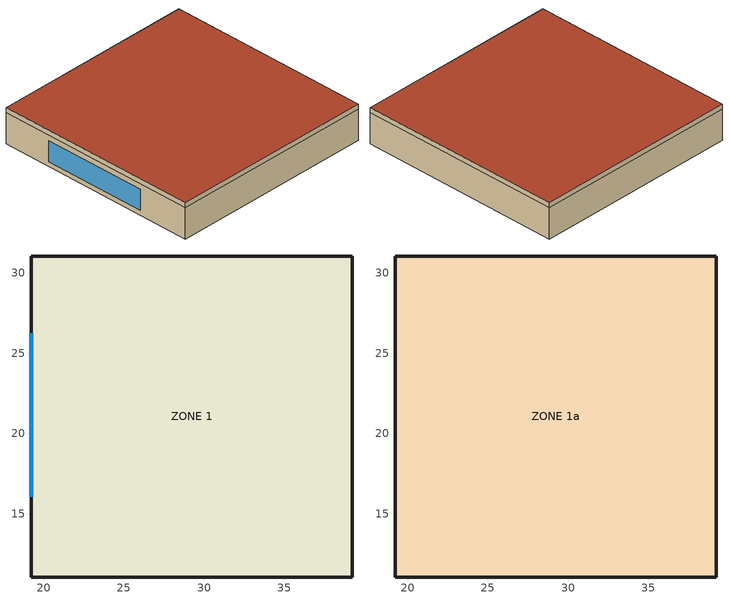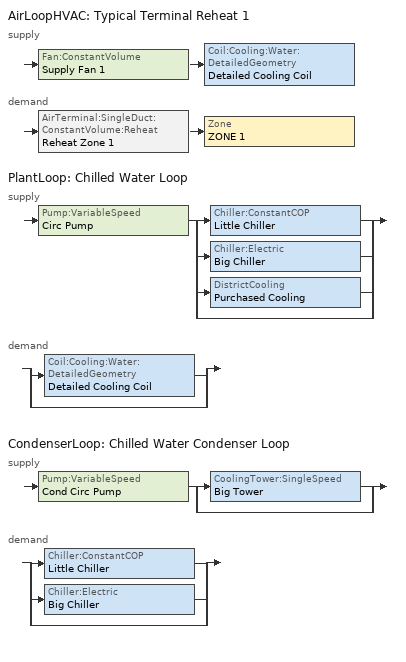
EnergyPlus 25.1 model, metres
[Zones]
ZONE 1
 floor ground (SLAB FLOOR): 39.23,11.06 19.23,11.06 19.23,31.06 39.23,31.06 z0
 wall outside (EXTERIOR): 19.23,11.06 39.23,11.06 39.23,31.06 19.23,31.06 19.23,11.06 z0:3
 window (DOUBLE PANE TINTED WINDOW): 19.23,26.26 19.23,16.06 z0.5:2.5
ZONE 1a
 floor to ZONE 1 (PLENUM FLOOR): 39.23,11.06 19.23,11.06 19.23,31.06 39.23,31.06 z3
 wall outside (EXTERIOR): 19.23,11.06 39.23,11.06 39.23,31.06 19.23,31.06 19.23,11.06 z3:3.5
 roof outside (ROOF31): 19.23,31.06 19.23,11.06 39.23,11.06 39.23,31.06 z3.5
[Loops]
AirLoopHVAC 'Typical Terminal Reheat 1'
 supply: Fan:ConstantVolume 'Supply Fan 1' > Coil:Cooling:Water:DetailedGeometry 'Detailed Cooling Coil'
 demand: AirTerminal:SingleDuct:ConstantVolume:Reheat 'Reheat Zone 1' > Zone 'ZONE 1'
PlantLoop 'Chilled Water Loop'
 supply: Pump:VariableSpeed 'Circ Pump' > split
  | Chiller:ConstantCOP 'Little Chiller'
  | Chiller:Electric 'Big Chiller'
  | DistrictCooling 'Purchased Cooling'
  | bypass
 demand: split
  | Coil:Cooling:Water:DetailedGeometry 'Detailed Cooling Coil'
  | bypass
CondenserLoop 'Chilled Water Condenser Loop'
 supply: Pump:VariableSpeed 'Cond Circ Pump' > split
  | CoolingTower:SingleSpeed 'Big Tower'
  | bypass
 demand: split
  | Chiller:ConstantCOP 'Little Chiller'
  | Chiller:Electric 'Big Chiller'
  | bypass
[Building]
BUILDING #1: North Axis {deg}=0; Terrain=Suburbs; Loads Convergence Tolerance Value {W}=0.04; Temperature Convergence Tolerance Value {deltaC}=0.4; Solar Distribution=MinimalShadowing; Maximum Number of Warmup Days=25; Minimum Number of Warmup Days=6
[Site:Location]
CHICAGO_IL_USA_WMO_725300: Latitude {deg}=42; Longitude {deg}=-87.88; Time Zone {hr}=-6; Elevation {m}=190
[SizingPeriod:DesignDay] Day of Month=21; Humidity Condition Type=Wetbulb; Barometric Pressure {Pa}=99063; Rain Indicator=No; Snow Indicator=No; Daylight Saving Time Indicator=No; Solar Model Indicator=ASHRAEClearSky
Name | Month | Day Type | Maximum Dry-Bulb Temperature {C} | Daily Dry-Bulb Temperature Range {deltaC} | Wetbulb or DewPoint at Maximum Dry-Bulb {C} | Wind Speed {m/s} | Wind Direction {deg} | Sky Clearness
CHICAGO Ann Htg 99% Condns DB | 1 | WinterDesignDay | -17.3 | 0 | -17.3 | 4.9 | 270 | 0
CHICAGO Ann Clg 1% Condns DB=>MWB | 7 | SummerDesignDay | 31.5 | 10.7 | 23 | 5.3 | 230 | 1
[Site:GroundTemperature:BuildingSurface]
20.03, 20.03, 20.13, 20.3, 20.43, 20.52, 20.62, 20.77, 20.78, 20.55, 20.44, 20.2
[Material] Thermal Absorptance=0.9
Name | Roughness | Thickness {m} | Conductivity {W/m-K} | Density {kg/m3} | Specific Heat {J/kg-K} | Solar Absorptance | Visible Absorptance
A2 - 4 IN DENSE FACE BRICK | Rough | 0.101498 | 1.245296 | 2082.4 | 920.48 | 0.93 | 0.93
B3 - 2 IN INSULATION | VeryRough | 0.0509016 | 0.0432394 | 32.03693 | 836.8 | 0.5 | 0.5
C2 - 4 IN LW CONCRETE BLOCK | MediumRough | 0.101498 | 0.380507 | 608.7016 | 836.8 | 0.65 | 0.65
E1 - 3 / 4 IN PLASTER OR GYP BOARD | Smooth | 0.01905 | 0.726422 | 1601.846 | 836.8 | 0.92 | 0.92
CONCRETE - SAND AND GRAVEL 4 IN | MediumRough | 0.101498 | 1.729577 | 2242.585 | 836.8 | 0.6 | 0.6
E5 - ACOUSTIC TILE | MediumSmooth | 0.01905 | 0.0605352 | 480.5539 | 836.8 | 0.32 | 0.32
E2 - 1 / 2 IN SLAG OR STONE | Rough | 0.0127102 | 1.435549 | 881.0155 | 1673.6 | 0.55 | 0.55
E3 - 3 / 8 IN FELT AND MEMBRANE | Rough | 0.00954024 | 0.190253 | 1121.292 | 1673.6 | 0.75 | 0.75
B6 - 2 IN DENSE INSULATION | VeryRough | 0.0509016 | 0.0432394 | 91.30524 | 836.8 | 0.5 | 0.5
C12 - 2 IN HW CONCRETE | MediumRough | 0.0509016 | 1.729577 | 2242.585 | 836.8 | 0.65 | 0.65
[WindowMaterial:Glazing] Optical Data Type=SpectralAverage; Thickness {m}=0.009; Infrared Transmittance at Normal Incidence=0; Front Side Infrared Hemispherical Emissivity=0.84; Back Side Infrared Hemispherical Emissivity=0.84; Conductivity {W/m-K}=0.9
Name | Solar Transmittance at Normal Incidence | Front Side Solar Reflectance at Normal Incidence | Back Side Solar Reflectance at Normal Incidence | Visible Transmittance at Normal Incidence | Front Side Visible Reflectance at Normal Incidence | Back Side Visible Reflectance at Normal Incidence
GLASS - GREY PLATE 3 / 8 IN | 0.258 | 0.047 | 0.051 | 0.276 | 0.05 | 0.055
GLASS - CLEAR PLATE 3 / 8 IN | 0.724 | 0.065 | 0.065 | 0.858 | 0.074 | 0.074
[WindowMaterial:Gas]
WinAirB1 - AIRSPACE RESISTANCE: Gas Type=AIR; Thickness {m}=0.013
[Construction]
EXTERIOR: A2 - 4 IN DENSE FACE BRICK, B3 - 2 IN INSULATION, C2 - 4 IN LW CONCRETE BLOCK, E1 - 3 / 4 IN PLASTER OR GYP BOARD
DOUBLE PANE TINTED WINDOW: GLASS - GREY PLATE 3 / 8 IN, WinAirB1 - AIRSPACE RESISTANCE, GLASS - CLEAR PLATE 3 / 8 IN
SLAB FLOOR: CONCRETE - SAND AND GRAVEL 4 IN
PLENUM FLOOR: E5 - ACOUSTIC TILE
ROOF31: E2 - 1 / 2 IN SLAG OR STONE, E3 - 3 / 8 IN FELT AND MEMBRANE, B6 - 2 IN DENSE INSULATION, C12 - 2 IN HW CONCRETE
[Zone] Type=1; Multiplier=1; Ceiling Height {m}=autocalculate; Volume {m3}=autocalculate
ZONE 1; ZONE 1a
[People]
ZONE 1 People 1: Zone or ZoneList or Space or SpaceList=ZONE 1; Number of People Schedule=BLDG Sch   1; Number of People Calculation Method=people; Number of People=144; Fraction Radiant=0.6; Activity Level Schedule=Activity Lvl   1
[Lights]
ZONE 1 Lights 1: Zone or ZoneList or Space or SpaceList=ZONE 1; Schedule=BLDG Sch   2; Design Level Calculation Method=LightingLevel; Lighting Level {W}=4310; Return Air Fraction=0.3; Fraction Radiant=0.4; Fraction Visible=0.2; Fraction Replaceable=0
[ElectricEquipment]
ZONE 1 ElecEq 1: Zone or ZoneList or Space or SpaceList=ZONE 1; Schedule=BLDG Sch   2; Design Level Calculation Method=EquipmentLevel; Design Level {W}=4310; Fraction Latent=0; Fraction Radiant=0.3; Fraction Lost=0
[AirLoopHVAC]
Typical Terminal Reheat 1: Design Supply Air Flow Rate {m3/s}=1.5
[AvailabilityManager:Scheduled]
Reheat System 1 Avail: Schedule=FanAndCoilAvailSched
[PlantLoop]
Chilled Water Loop: Fluid Type=Water; Plant Equipment Operation Scheme=CW Loop Operation; Maximum Loop Temperature {C}=98; Minimum Loop Temperature {C}=1; Maximum Loop Flow Rate {m3/s}=0.0011; Minimum Loop Flow Rate {m3/s}=0; Plant Loop Volume {m3}=autocalculate; Load Distribution Scheme=Optimal
[SetpointManager:Scheduled] Control Variable=Temperature
Name | Schedule | Setpoint Node or NodeList
Chilled Water Loop Setpoint Manager | CW Loop Temp Schedule | Chilled Water Loop Setpoint Node List
Big Chiller Setpoint Manager | CW Loop Temp Schedule | Big Chiller Outlet Node
Little Chiller Setpoint Manager | CW Loop Temp Schedule | Little Chiller Outlet Node
Supply Air Temp Manager | Seasonal Reset Supply Air Temp Sch | Supply Air Temp Nodes
[PlantEquipmentOperationSchemes]
CW Loop Operation: Control Scheme 1=Peak Operation; Control Scheme 1 Schedule=On Peak; Control Scheme 2=Off Peak Operation; Control Scheme 2 Schedule=Off Peak
[PlantEquipmentOperation:CoolingLoad] Load Range 1 Lower Limit {W}=0
Name | Load Range 1 Upper Limit {W} | Range 1 Equipment List | Load Range 2 Lower Limit {W} | Load Range 2 Upper Limit {W} | Range 2 Equipment List | Load Range 3 Lower Limit {W} | Load Range 3 Upper Limit {W} | Range 3 Equipment List
Peak Operation | 70000 | Chiller Plant | 70000 | 245000 | Chiller Plant and Purchased | 245000 | 500000 | Purchased Only
Off Peak Operation | 500000 | Chiller Plant and Purchased
Year Round Tower Operation | 90000000 | All Towers
[PlantEquipmentList]
Chiller Plant: Little Chiller
Chiller Plant and Purchased: Big Chiller, Purchased Cooling
Purchased Only: Purchased Cooling
All Chillers: Big Chiller, Little Chiller
[DistrictCooling]
Purchased Cooling: Nominal Capacity {W}=680000
[Chiller:Electric]
Big Chiller: Condenser Type=WaterCooled; Nominal Capacity {W}=45000; Nominal COP {W/W}=2.75; Minimum Part Load Ratio=0.15; Maximum Part Load Ratio=1; Optimum Part Load Ratio=0.65; Design Condenser Inlet Temperature {C}=29.44; Temperature Rise Coefficient=2.682759; Design Chilled Water Outlet Temperature {C}=6.667; Design Chilled Water Flow Rate {m3/s}=0.0011; Design Condenser Fluid Flow Rate {m3/s}=0.0005; Coefficient 1 of Capacity Ratio Curve=0.944836; Coefficient 2 of Capacity Ratio Curve=-0.0570088; Coefficient 3 of Capacity Ratio Curve=-0.00185486; Coefficient 1 of Power Ratio Curve=1.907846; Coefficient 2 of Power Ratio Curve=-1.20499; Coefficient 3 of Power Ratio Curve=0.263462; Coefficient 1 of Full Load Ratio Curve=0.03303; Coefficient 2 of Full Load Ratio Curve=0.6852; Coefficient 3 of Full Load Ratio Curve=0.2818; Chilled Water Outlet Temperature Lower Limit {C}=5; Chiller Flow Mode=LeavingSetpointModulated
[Chiller:ConstantCOP]
Little Chiller: Nominal Capacity {W}=25000; Nominal COP {W/W}=2.5; Design Chilled Water Flow Rate {m3/s}=0.0011; Design Condenser Water Flow Rate {m3/s}=0.0011; Condenser Type=WaterCooled; Chiller Flow Mode=LeavingSetpointModulated
[Pump:VariableSpeed] Design Maximum Flow Rate {m3/s}=0.0011; Design Pump Head {Pa}=300000; Design Power Consumption {W}=500; Motor Efficiency=0.87; Fraction of Motor Inefficiencies to Fluid Stream=0; Coefficient 1 of the Part Load Performance Curve=0; Coefficient 2 of the Part Load Performance Curve=1; Coefficient 3 of the Part Load Performance Curve=0; Coefficient 4 of the Part Load Performance Curve=0; Design Minimum Flow Rate {m3/s}=0; Pump Control Type=INTERMITTENT
Circ Pump; Cond Circ Pump
[CondenserLoop]
Chilled Water Condenser Loop: Fluid Type=Water; Condenser Equipment Operation Scheme=Tower Loop Operation; Maximum Loop Temperature {C}=80; Minimum Loop Temperature {C}=10; Maximum Loop Flow Rate {m3/s}=0.0011; Minimum Loop Flow Rate {m3/s}=0; Condenser Loop Volume {m3}=autocalculate; Load Distribution Scheme=SequentialLoad
[SetpointManager:FollowOutdoorAirTemperature]
MyCondenserControl: Control Variable=Temperature; Reference Temperature Type=OutdoorAirWetBulb; Offset Temperature Difference {deltaC}=0; Maximum Setpoint Temperature {C}=80; Minimum Setpoint Temperature {C}=10; Setpoint Node or NodeList=Condenser Supply Outlet Node
[CondenserEquipmentOperationSchemes]
Tower Loop Operation: Control Scheme 1=Year Round Tower Operation; Control Scheme 1 Schedule=ON
[CondenserEquipmentList]
All Towers: Big Tower
[CoolingTower:SingleSpeed]
Big Tower: Design Water Flow Rate {m3/s}=0.0011; Design Air Flow Rate {m3/s}=16; Design Fan Power {W}=1000; Design U-Factor Times Area Value {W/K}=1750; Free Convection Regime Air Flow Rate {m3/s}=0; Free Convection Regime U-Factor Times Area Value {W/K}=0; Performance Input Method=UFactorTimesAreaAndDesignWaterFlowRate
[ZoneControl:Thermostat]
Zone 1 Thermostat: Zone or ZoneList=ZONE 1; Control Type Schedule=Zone Control Type Sched; Control 1=Heating Setpoint with SB; Control 2=Cooling Setpoint with SB
[ThermostatSetpoint:SingleHeating]
Heating Setpoint with SB: Setpoint Temperature Schedule=Heating Setpoints
[ThermostatSetpoint:SingleCooling]
Cooling Setpoint with SB: Setpoint Temperature Schedule=Cooling Setpoints
[AirLoopHVAC:ReturnPlenum]
Zone 1a Plenum: Zone=ZONE 1a
[Zone equipment]
ZONE 1: Reheat Zone 1
[Fan:ConstantVolume]
Supply Fan 1: Availability Schedule=FanAndCoilAvailSched; Fan Total Efficiency=0.7; Pressure Rise {Pa}=600; Maximum Flow Rate {m3/s}=1.5; Motor Efficiency=0.9; Motor In Airstream Fraction=1
[Coil:Cooling:Water:DetailedGeometry]
Detailed Cooling Coil: Availability Schedule=CoolingCoilAvailSched; Maximum Water Flow Rate {m3/s}=0.0011; Tube Outside Surface Area {m2}=6.23816; Total Tube Inside Area {m2}=6.20007; Fin Surface Area {m2}=101.716; Minimum Airflow Area {m2}=0.810606; Coil Depth {m}=0.165098; Fin Diameter {m}=0.435072; Fin Thickness {m}=0.00149998; Tube Inside Diameter {m}=0.01445; Tube Outside Diameter {m}=0.0158798; Tube Thermal Conductivity {W/m-K}=385.765; Fin Thermal Conductivity {W/m-K}=203.883; Fin Spacing {m}=0.00181429; Tube Depth Spacing {m}=0.0258998; Number of Tube Rows=6; Number of Tubes per Row=16
[AirTerminal:SingleDuct:ConstantVolume:Reheat]
Reheat Zone 1: Availability Schedule=FanAndCoilAvailSched; Maximum Air Flow Rate {m3/s}=1.5; Reheat Coil=Reheat Coil Zone 1; Maximum Hot Water or Steam Flow Rate {m3/s}=0; Minimum Hot Water or Steam Flow Rate {m3/s}=0; Convergence Tolerance=0.001
[Coil:Heating:Fuel]
Reheat Coil Zone 1: Availability Schedule=FanAndCoilAvailSched; Fuel Type=NaturalGas; Burner Efficiency=0.8; Nominal Capacity {W}=15000
[Controller:WaterCoil]
Main Cooling Coil Controller: Control Variable=Temperature; Action=Reverse; Actuator Variable=FLOW; Controller Convergence Tolerance {deltaC}=0.1; Maximum Actuated Flow {m3/s}=0.0011; Minimum Actuated Flow {m3/s}=0
[Schedule:Compact]
BLDG Sch   1: Through: 12/31, For: Monday Tuesday Wednesday Thursday Friday, Until: 7:00, 0, Until: 8:00, 0.1, Until: 9:00, 0.5, Until: 13:00, 1, Until: 14:00, 0.5, Until: 17:00, 1, Until: 18:00, 0.5, Until: 19:00, 0.1, Until: 24:00, 0, For: AllOtherDays, Until: 24:00, 0
BLDG Sch   2: Through: 12/31, For: Monday Tuesday Wednesday Thursday Friday, Until: 7:00, 0.05, Until: 8:00, 0.2, Until: 18:00, 1, Until: 19:00, 0.5, Until: 24:00, 0.05, For: AllOtherDays, Until: 24:00, 0.05
Activity Lvl   1: Through: 12/31, For: AllDays, Until: 24:00, 140
On Peak: Through: 12/31, For: AllDays, Until: 9:00, 0, Until: 18:00, 1, Until: 24:00, 0
Off Peak: Through: 12/31, For: AllDays, Until: 9:00, 1, Until: 18:00, 0, Until: 24:00, 1
ON: Through: 12/31, For: AllDays, Until: 24:00, 1
Seasonal Reset Supply Air Temp Sch: Through: 3/31, For: AllDays, Until: 24:00, 16, Through: 9/30, For: AllDays, Until: 24:00, 13, Through: 12/31, For: AllDays, Until: 24:00, 16
CW Loop Temp Schedule: Through: 12/31, For: AllDays, Until: 24:00, 6.67
FanAndCoilAvailSched: THROUGH: 3/31, For: AllDays, Until: 24:00, 1, THROUGH: 9/30, For: Monday Tuesday Wednesday Thursday Friday, Until: 7:00, 0, Until: 17:00, 1, Until: 24:00, 0, For: AllOtherDays, Until: 24:00, 0, THROUGH: 12/31, For: AllDays, Until: 24:00, 1
CoolingCoilAvailSched: THROUGH: 3/31, For: AllDays, Until: 24:00, 0, THROUGH: 9/30, For: Monday Tuesday Wednesday Thursday Friday, Until: 7:00, 0, Until: 17:00, 1, Until: 24:00, 0, For: AllOtherDays, Until: 24:00, 0, THROUGH: 12/31, For: AllDays, Until: 24:00, 0
Heating Setpoints: THROUGH: 12/31, For: AllDays, Until: 7:00, 15, Until: 17:00, 20, Until: 24:00, 15
Cooling Setpoints: THROUGH: 12/31, For: AllDays, Until: 7:00, 30, Until: 17:00, 24, Until: 24:00, 30
Zone Control Type Sched: THROUGH: 3/31, For: AllDays, Until: 24:00, 1, THROUGH: 9/30, For: AllDays, Until: 24:00, 2, THROUGH: 12/31, For: AllDays, Until: 24:00, 1
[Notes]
PlenumwithRetAirHeatGain.idf -- Plenum with Return Air Heat Gain
This deck contains 2 zones, the main zone (zone 1) with a window and internal loads and is connected through
the system to the plenum (zone 1a).  The plenum has the roof exposure that the main zone will never really feel.
The system is a standard constant volume reheat serving the one main zone and exhausts through the
plenum zone back to the system air loop.  The cooling coil is water with a chilled water plant loop and the
reheat coil is a gas fired coil.  The surfaces between the main zone and the plenum are interzone.
CHICAGO_IL_USA Annual Heating 99%, MaxDB=-17.3°C
CHICAGO_IL_USA Annual Cooling (DB=>MWB) 1%, MaxDB=31.5°C MWB=23°C
